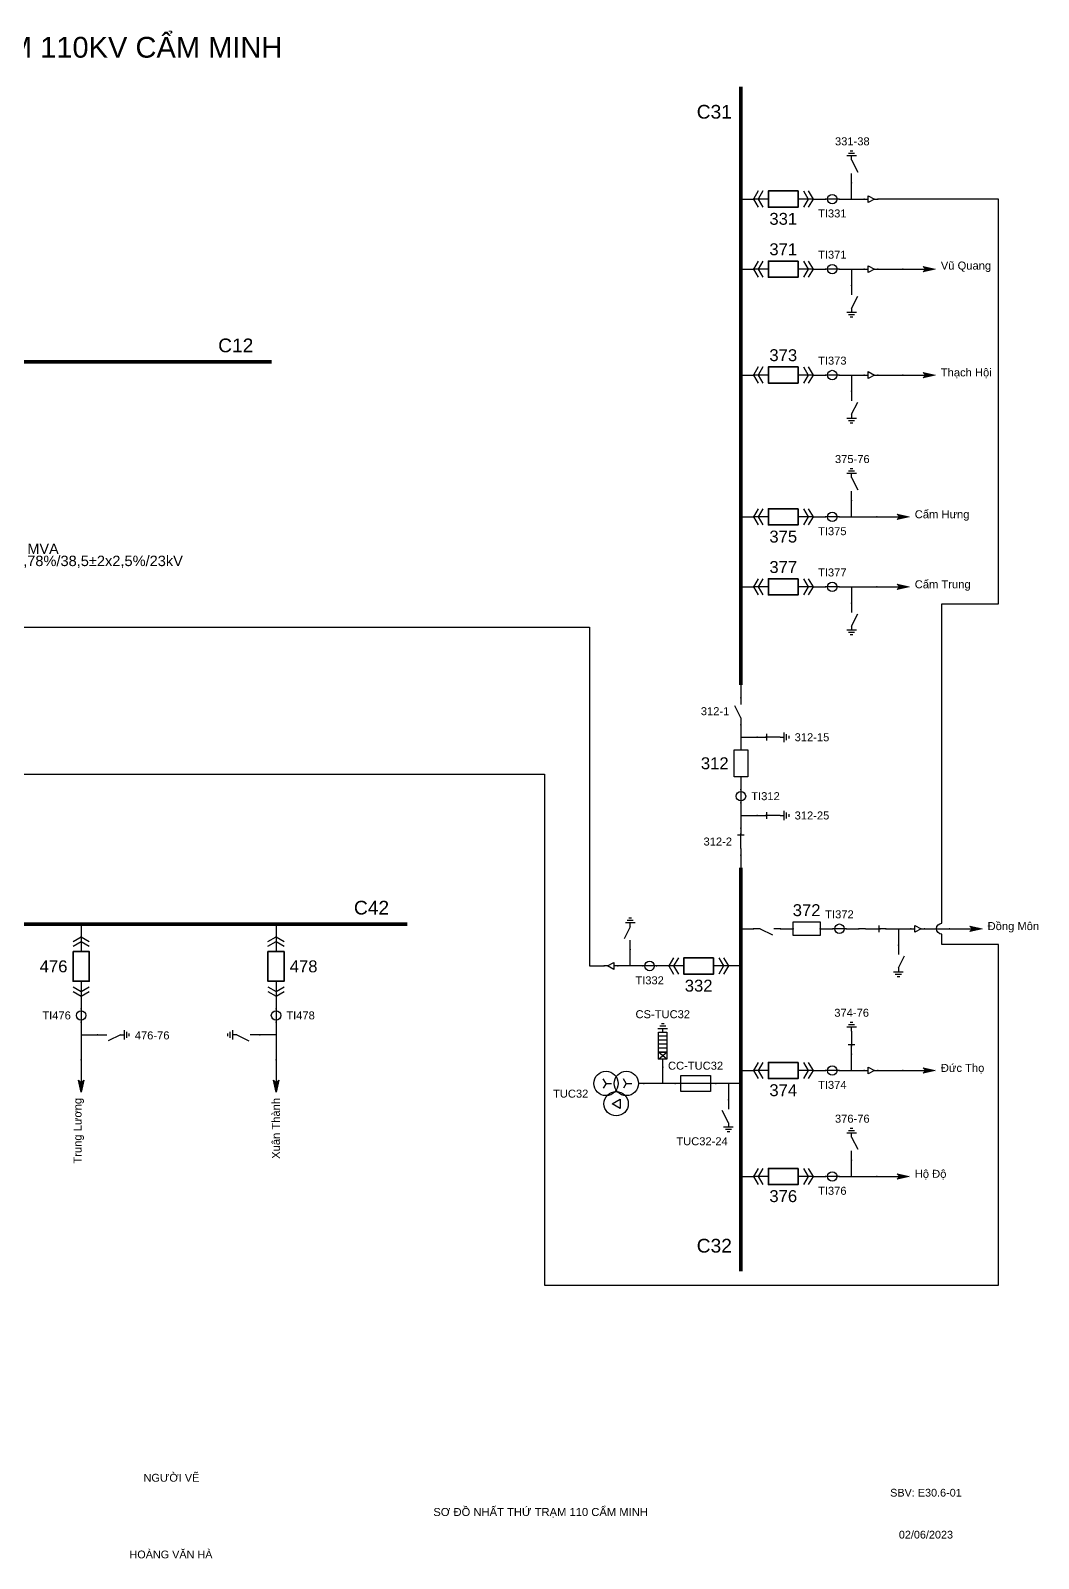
# Model space of a CAD drawing. Header units: millimetres. Extents: x -388 to 411, y 7 to 290.
# Drawn here: x 224.4 to 410.9, y 7.5 to 290.1 of the extents above; entities that cross this region are included whole.
import ezdxf

# ---------------------------------------------------------------- set-up
doc = ezdxf.new("R2010")
doc.units = ezdxf.units.MM
for name, color, linetype, lineweight in [('BUSBAR_110KV', 1, 'Continuous', 50), ('BUSBAR_22KV', 5, 'Continuous', 50), ('BUSBAR_35KV', 30, 'Continuous', 50), ('MV_22KV', 5, 'Continuous', 25), ('MV_35KV', 30, 'Continuous', 25)]:
    doc.layers.add(name, color=color, linetype=linetype, lineweight=lineweight)
doc.layers.add('SYM_PORTS', color=8, linetype='Continuous', plot=False)
doc.layers.add('TEXT', color=7, linetype='Continuous')
doc.styles.add('SLD_TEXT', font='arial.ttf')

# ---------------------------------------------------------------- blocks, each defined once
blk = doc.blocks.new('SYM_DRAWOUT_BREAKER')
at = {"lineweight": 25}
for points in [[(-1.5, 4.625), (0, 5.5), (1.5, 4.625)], [(-1.5, 3.75), (0, 4.625), (1.5, 3.75)], [(0, 5.5), (0, 2.75)], [(0, -2.75), (0, -5.5)], [(-1.5, -3.75), (0, -4.625), (1.5, -3.75)], [(-1.5, -4.625), (0, -5.5), (1.5, -4.625)]]:
    blk.add_lwpolyline(points, dxfattribs=at)
at = {"lineweight": 35}
blk.add_lwpolyline([(-1.5, 2.75), (1.5, 2.75), (1.5, -2.75), (-1.5, -2.75)], close=True, dxfattribs=at)
at = {"layer": 'SYM_PORTS'}
for p in [(0, 5.5), (0, -5.5)]:
    blk.add_point(p, dxfattribs=at)
blk.add_attdef('DEVICE_CODE', (2.5, 2.5), '', height=2)
at = {"flags": 1}
blk.add_attdef('RATING', (2.5, -0.5), '', height=2, dxfattribs=at)
blk = doc.blocks.new('SYM_CURRENT_TRANSFORMER')
at = {"lineweight": 25}
blk.add_lwpolyline([(0, 1.25), (0, -1.25)], dxfattribs=at)
blk.add_circle((0, 0), 0.875, dxfattribs=at)
at = {"layer": 'SYM_PORTS'}
for p in [(0, 1.25), (0, -1.25)]:
    blk.add_point(p, dxfattribs=at)
blk.add_attdef('DEVICE_CODE', (1.875, -1.75), '', height=2)
at = {"flags": 1}
blk.add_attdef('RATIO', (1.875, -4.75), '', height=2, dxfattribs=at)
blk = doc.blocks.new('SYM_EARTHING_SWITCH_OPEN')
at = {"lineweight": 25}
for points in [[(0, 3), (0, 1.25)], [(0, -1.25), (-1.125, 1)], [(-0.875, -2), (0.875, -2)], [(-0.5625, -2.4375), (0.5625, -2.4375)], [(0, -1.25), (0, -2)], [(-0.25, -2.875), (0.25, -2.875)]]:
    blk.add_lwpolyline(points, dxfattribs=at)
at = {"layer": 'SYM_PORTS'}
blk.add_point((0, 3), dxfattribs=at)
blk.add_attdef('DEVICE_CODE', (1.875, 0), '', height=2)
blk = doc.blocks.new('SYM_CABLE_TERMINATION')
at = {"lineweight": 25}
blk.add_lwpolyline([(-0.625, 0.5), (0.625, 0.5), (0, -0.625)], close=True, dxfattribs=at)
for points in [[(0, 1.25), (0, 0.5)], [(0, -0.625), (0, -1.25)]]:
    blk.add_lwpolyline(points, dxfattribs=at)
at = {"layer": 'SYM_PORTS'}
for p in [(0, 1.25), (0, -1.25)]:
    blk.add_point(p, dxfattribs=at)
blk = doc.blocks.new('SYM_LINE_FEEDER_ARROW')
blk.add_hatch(color=7).paths.add_polyline_path([(0, -3), (-0.5, -0.75), (0, -1.25), (0.5, -0.75)])
at = {"lineweight": 25}
blk.add_lwpolyline([(0, 3), (0, -1.25)], dxfattribs=at)
blk.add_lwpolyline([(0, -3), (-0.5, -0.75), (0, -1.25), (0.5, -0.75)], close=True, dxfattribs=at)
at = {"layer": 'SYM_PORTS'}
blk.add_point((0, 3), dxfattribs=at)
blk.add_attdef('LINE_NAME', (1.5, 0), '', height=2)
blk = doc.blocks.new('SYM_DISCONNECTOR_OPEN')
at = {"lineweight": 25}
for points in [[(0, -1.25), (-1.125, 1)], [(0, 2.5), (0, 1.25)], [(0, -1.25), (0, -2.5)]]:
    blk.add_lwpolyline(points, dxfattribs=at)
at = {"layer": 'SYM_PORTS'}
for p in [(0, 2.5), (0, -2.5)]:
    blk.add_point(p, dxfattribs=at)
blk.add_attdef('DEVICE_CODE', (1, -0.5), '', height=2)
blk = doc.blocks.new('SYM_EARTHING_SWITCH_CLOSED')
at = {"lineweight": 25}
for points in [[(0, 3), (0, 1.25)], [(-0.625, 1.25), (0.625, 1.25)], [(0, -1.25), (0, 1.5)], [(-0.875, -2), (0.875, -2)], [(-0.5625, -2.4375), (0.5625, -2.4375)], [(0, -1.25), (0, -2)], [(-0.25, -2.875), (0.25, -2.875)]]:
    blk.add_lwpolyline(points, dxfattribs=at)
at = {"layer": 'SYM_PORTS'}
blk.add_point((0, 3), dxfattribs=at)
blk.add_attdef('DEVICE_CODE', (1.875, 0), '', height=2)
blk = doc.blocks.new('SYM_CIRCUIT_BREAKER')
at = {"lineweight": 25}
blk.add_lwpolyline([(-1.25, 2.5), (1.25, 2.5), (1.25, -2.5), (-1.25, -2.5)], close=True, dxfattribs=at)
at = {"layer": 'SYM_PORTS'}
for p in [(0, 2.5), (0, -2.5)]:
    blk.add_point(p, dxfattribs=at)
blk.add_attdef('DEVICE_CODE', (2.25, -0.5), '', height=2)
at = {"flags": 1}
blk.add_attdef('RATING', (2.25, -3.5), '', height=2, dxfattribs=at)
blk = doc.blocks.new('SYM_DISCONNECTOR_CLOSED')
at = {"lineweight": 25}
for points in [[(-0.625, 1.25), (0.625, 1.25)], [(0, 2.5), (0, 1.25)], [(0, -1.25), (0, 1.5)], [(0, -1.25), (0, -2.5)]]:
    blk.add_lwpolyline(points, dxfattribs=at)
at = {"layer": 'SYM_PORTS'}
for p in [(0, 2.5), (0, -2.5)]:
    blk.add_point(p, dxfattribs=at)
blk.add_attdef('DEVICE_CODE', (1.625, -0.5), '', height=2)
blk = doc.blocks.new('SYM_FUSE_DISCONNECTOR')
at = {"lineweight": 25}
blk.add_lwpolyline([(0, 3.75), (0, -3.75)], dxfattribs=at)
blk.add_lwpolyline([(-1.5, 2.75), (1.5, 2.75), (1.5, -2.75), (-1.5, -2.75)], close=True, dxfattribs=at)
at = {"layer": 'SYM_PORTS'}
for p in [(0, 3.75), (0, -3.75)]:
    blk.add_point(p, dxfattribs=at)
blk.add_attdef('DEVICE_CODE', (2.5, 0.75), '', height=2)
at = {"flags": 1}
blk.add_attdef('RATING', (2.5, -2.25), '', height=2, dxfattribs=at)
blk = doc.blocks.new('SYM_SURGE_ARRESTER')
at = {"lineweight": 25}
for points in [[(0, 4), (0, 2.5)], [(-0.75, 2.5), (0.75, 1.25)], [(0.75, 2.5), (-0.75, 1.25)], [(-0.75, 0.5), (0.75, 0.5)], [(-0.75, -0.25), (0.75, -0.25)], [(-0.75, -1), (0.75, -1)], [(-0.75, -1.75), (0.75, -1.75)], [(0, -2.5), (0, -3.125)], [(-0.875, -3.125), (0.875, -3.125)], [(-0.5625, -3.5625), (0.5625, -3.5625)], [(-0.25, -4), (0.25, -4)]]:
    blk.add_lwpolyline(points, dxfattribs=at)
for points in [[(-0.75, 2.5), (0.75, 2.5), (0.75, 1.25), (-0.75, 1.25)], [(-0.75, 1.25), (0.75, 1.25), (0.75, -2.5), (-0.75, -2.5)]]:
    blk.add_lwpolyline(points, close=True, dxfattribs=at)
at = {"layer": 'SYM_PORTS'}
blk.add_point((0, 4), dxfattribs=at)
blk.add_attdef('DEVICE_CODE', (1.875, 1), '', height=2)
blk = doc.blocks.new('SYM_VOLTAGE_TRANSFORMER')
at = {"lineweight": 25}
for points in [[(0, 4.625), (0, 3.625)], [(0, 1.375), (-0.8625, 0.875)], [(0, 1.375), (0, 2.375)], [(0, 1.375), (0.8625, 0.875)], [(0, -2.375), (-0.8625, -2.875)], [(0, -2.375), (0, -1.375)], [(0, -2.375), (0.8625, -2.875)]]:
    blk.add_lwpolyline(points, dxfattribs=at)
blk.add_lwpolyline([(2.875, 0.25), (4.625, 0.25), (3.75, -1.25)], close=True, dxfattribs=at)
for centre in [(0, 1.375), (3.75, -0.5), (0, -2.375)]:
    blk.add_circle(centre, 2.25, dxfattribs=at)
at = {"layer": 'SYM_PORTS'}
blk.add_point((0, 4.625), dxfattribs=at)
blk.add_attdef('DEVICE_CODE', (7, 1.625), '', height=2)
at = {"flags": 1}
blk.add_attdef('RATIO', (7, -1.375), '', height=2, dxfattribs=at)

msp = doc.modelspace()

# ---------------------------------------------------------------- linework, layer by layer
at = {"layer": 'BUSBAR_110KV', "const_width": 0.663}
msp.add_lwpolyline([(140.79, 228.8), (269.02, 228.8)], dxfattribs=at)
at = {"layer": 'BUSBAR_22KV', "const_width": 0.663}
msp.add_lwpolyline([(164.63, 124.8), (294.12, 124.8)], dxfattribs=at)
at = {"layer": 'BUSBAR_35KV', "const_width": 0.663}
for points in [[(355.84, 279.7), (355.84, 169)], [(355.84, 135.24), (355.84, 60.59)]]:
    msp.add_lwpolyline(points, dxfattribs=at)
at = {"layer": 'MV_22KV'}
for points in [[(233.8, 124.8), (233.8, 122.48)], [(269.85, 124.8), (269.85, 122.48)], [(233.8, 111.48), (233.8, 109.16)], [(269.85, 111.48), (269.85, 109.16)], [(233.8, 106.66), (233.8, 104.33)], [(269.85, 106.66), (269.85, 104.33)], [(233.8, 104.33), (236.81, 104.33)], [(233.8, 104.33), (233.8, 99.69)], [(269.85, 104.33), (266.83, 104.33)], [(269.85, 104.33), (269.85, 99.69)]]:
    msp.add_lwpolyline(points, dxfattribs=at)
at = {"layer": 'MV_35KV'}
for points in [[(376.31, 258.9), (376.31, 261.91)], [(355.84, 258.9), (358.17, 258.9)], [(369.17, 258.9), (371.49, 258.9)], [(373.99, 258.9), (376.31, 258.9)], [(376.31, 258.9), (378.64, 258.9)], [(355.84, 245.95), (358.17, 245.95)], [(369.17, 245.95), (371.49, 245.95)], [(373.99, 245.95), (376.31, 245.95)], [(376.31, 245.95), (376.31, 242.93)], [(376.31, 245.95), (378.64, 245.95)], [(381.14, 245.95), (385.78, 245.95)], [(355.84, 226.36), (358.17, 226.36)], [(369.17, 226.36), (371.49, 226.36)], [(373.99, 226.36), (376.31, 226.36)], [(376.31, 226.36), (376.31, 223.35)], [(376.31, 226.36), (378.64, 226.36)], [(381.14, 226.36), (385.78, 226.36)], [(376.31, 200.13), (376.31, 203.15)], [(355.84, 200.13), (358.17, 200.13)], [(369.17, 200.13), (371.49, 200.13)], [(373.99, 200.13), (376.31, 200.13)], [(376.31, 200.13), (380.96, 200.13)], [(355.84, 187.18), (358.17, 187.18)], [(369.17, 187.18), (371.49, 187.18)], [(373.99, 187.18), (376.31, 187.18)], [(376.31, 187.18), (376.31, 184.17)], [(376.31, 187.18), (380.96, 187.18)], [(220.01, 179.73), (222.71, 179.73), (327.85, 179.73), (327.85, 117.06), (330.55, 117.06)], [(355.84, 169), (355.84, 166.68)], [(355.84, 161.68), (355.84, 159.36)], [(355.84, 159.36), (358.86, 159.36)], [(355.84, 159.36), (355.84, 157.03)], [(355.84, 152.03), (355.84, 149.71)], [(355.84, 147.21), (355.84, 144.89)], [(355.84, 144.89), (358.86, 144.89)], [(355.84, 144.89), (355.84, 142.56)], [(355.84, 137.56), (355.84, 135.24)], [(355.84, 123.95), (358.17, 123.95)], [(363.17, 123.95), (365.49, 123.95)], [(370.49, 123.95), (372.81, 123.95)], [(375.31, 123.95), (377.64, 123.95)], [(382.64, 123.95), (384.96, 123.95)], [(384.96, 123.95), (384.96, 120.94)], [(384.96, 123.95), (387.28, 123.95)], [(389.78, 123.95), (394.43, 123.95)], [(335.37, 117.06), (335.37, 120.08)], [(335.37, 117.06), (333.05, 117.06)], [(337.7, 117.06), (335.37, 117.06)], [(342.52, 117.06), (340.2, 117.06)], [(355.84, 117.06), (353.52, 117.06)], [(376.31, 97.72), (376.31, 100.74)], [(341.37, 95.33), (341.37, 98.34)], [(355.84, 97.72), (358.17, 97.72)], [(369.17, 97.72), (371.49, 97.72)], [(373.99, 97.72), (376.31, 97.72)], [(376.31, 97.72), (378.64, 97.72)], [(381.14, 97.72), (385.78, 97.72)], [(341.37, 95.33), (337.89, 95.33)], [(343.7, 95.33), (341.37, 95.33)], [(353.52, 95.33), (351.2, 95.33)], [(355.84, 95.33), (353.52, 95.33)], [(353.52, 95.33), (353.52, 92.31)], [(376.31, 78.13), (376.31, 81.15)], [(355.84, 78.13), (358.17, 78.13)], [(369.17, 78.13), (371.49, 78.13)], [(373.99, 78.13), (376.31, 78.13)], [(376.31, 78.13), (380.96, 78.13)]]:
    msp.add_lwpolyline(points, dxfattribs=at)
msp.add_lwpolyline([(80.04, 179.73), (82.74, 179.73), (180, 179.73), (180, 152.54), (319.5, 152.54), (319.5, 58.04), (403.5, 58.04), (403.5, 121.04), (393, 121.04), (393, 122.95, -1), (393, 124.95), (393, 184.04), (403.5, 184.04), (403.5, 258.9), (383.84, 258.9), (381.14, 258.9)], format="xyb", dxfattribs=at)

# ---------------------------------------------------------------- block references
at = {"layer": 'MV_22KV'}
ref = msp.add_blockref('SYM_DRAWOUT_BREAKER', (233.8, 116.98), dxfattribs=at)
ref.add_attrib('DEVICE_CODE', '476', (226.13, 115.89), dxfattribs={"layer": 'TEXT', "height": 2.205, "style": 'SLD_TEXT'})
ref = msp.add_blockref('SYM_DRAWOUT_BREAKER', (269.85, 116.98), dxfattribs=at)
ref.add_attrib('DEVICE_CODE', '478', (272.38, 115.89), dxfattribs={"layer": 'TEXT', "height": 2.205, "style": 'SLD_TEXT'})
ref = msp.add_blockref('SYM_CURRENT_TRANSFORMER', (233.8, 107.91), dxfattribs=at)
ref.add_attrib('DEVICE_CODE', 'TI476', (226.62, 107.18), dxfattribs={"layer": 'TEXT', "height": 1.476, "style": 'SLD_TEXT'})
ref = msp.add_blockref('SYM_CURRENT_TRANSFORMER', (269.85, 107.91), dxfattribs=at)
ref.add_attrib('DEVICE_CODE', 'TI478', (271.75, 107.18), dxfattribs={"layer": 'TEXT', "height": 1.476, "style": 'SLD_TEXT'})
at = {"layer": 'MV_22KV', "xscale": -1, "rotation": 270}
msp.add_blockref('SYM_EARTHING_SWITCH_OPEN', (263.83, 104.33), dxfattribs=at)
at = {"layer": 'MV_22KV'}
ref = msp.add_blockref('SYM_EARTHING_SWITCH_OPEN', (239.81, 104.33), dxfattribs=dict(at, rotation=90))
ref.add_attrib('DEVICE_CODE', '476-76', (243.72, 103.48), dxfattribs={"layer": 'TEXT', "height": 1.476, "style": 'SLD_TEXT'})
for p in [(233.8, 96.69), (269.85, 96.69)]:
    msp.add_blockref('SYM_LINE_FEEDER_ARROW', p, dxfattribs=at)
at = {"layer": 'MV_35KV'}
ref = msp.add_blockref('SYM_EARTHING_SWITCH_OPEN', (376.31, 264.91), dxfattribs=dict(at, rotation=180))
ref.add_attrib('DEVICE_CODE', '331-38', (373.23, 268.85), dxfattribs={"layer": 'TEXT', "height": 1.476, "style": 'SLD_TEXT'})
ref = msp.add_blockref('SYM_DRAWOUT_BREAKER', (363.67, 258.9), dxfattribs=dict(at, rotation=270))
ref.add_attrib('DEVICE_CODE', '331', (361.1, 254.15), dxfattribs={"layer": 'TEXT', "height": 2.205, "style": 'SLD_TEXT'})
ref = msp.add_blockref('SYM_CURRENT_TRANSFORMER', (372.74, 258.9), dxfattribs=dict(at, rotation=270))
ref.add_attrib('DEVICE_CODE', 'TI331', (370.1, 255.51), dxfattribs={"layer": 'TEXT', "height": 1.476, "style": 'SLD_TEXT'})
for name, p, rotation in [('SYM_CABLE_TERMINATION', (379.89, 258.9), 90), ('SYM_CABLE_TERMINATION', (379.89, 245.95), 90), ('SYM_LINE_FEEDER_ARROW', (388.78, 245.95), 90), ('SYM_CABLE_TERMINATION', (379.89, 226.36), 90), ('SYM_LINE_FEEDER_ARROW', (388.78, 226.36), 90), ('SYM_LINE_FEEDER_ARROW', (383.96, 200.13), 90), ('SYM_LINE_FEEDER_ARROW', (383.96, 187.18), 90), ('SYM_CABLE_TERMINATION', (388.53, 123.95), 90), ('SYM_LINE_FEEDER_ARROW', (397.43, 123.95), 90), ('SYM_CABLE_TERMINATION', (331.8, 117.06), 270), ('SYM_CABLE_TERMINATION', (379.89, 97.72), 90), ('SYM_LINE_FEEDER_ARROW', (388.78, 97.72), 90), ('SYM_LINE_FEEDER_ARROW', (383.96, 78.13), 90)]:
    msp.add_blockref(name, p, dxfattribs=dict(at, rotation=rotation))
ref = msp.add_blockref('SYM_DRAWOUT_BREAKER', (363.67, 245.95), dxfattribs=dict(at, rotation=270))
ref.add_attrib('DEVICE_CODE', '371', (361.1, 248.52), dxfattribs={"layer": 'TEXT', "height": 2.205, "style": 'SLD_TEXT'})
ref = msp.add_blockref('SYM_CURRENT_TRANSFORMER', (372.74, 245.95), dxfattribs=dict(at, rotation=270))
ref.add_attrib('DEVICE_CODE', 'TI371', (370.1, 247.88), dxfattribs={"layer": 'TEXT', "height": 1.476, "style": 'SLD_TEXT'})
at = {"layer": 'MV_35KV', "xscale": -1}
for p in [(376.31, 239.93), (376.31, 220.35), (376.31, 181.17), (384.96, 117.94)]:
    msp.add_blockref('SYM_EARTHING_SWITCH_OPEN', p, dxfattribs=at)
at = {"layer": 'MV_35KV'}
ref = msp.add_blockref('SYM_DRAWOUT_BREAKER', (363.67, 226.36), dxfattribs=dict(at, rotation=270))
ref.add_attrib('DEVICE_CODE', '373', (361.1, 228.93), dxfattribs={"layer": 'TEXT', "height": 2.205, "style": 'SLD_TEXT'})
ref = msp.add_blockref('SYM_CURRENT_TRANSFORMER', (372.74, 226.36), dxfattribs=dict(at, rotation=270))
ref.add_attrib('DEVICE_CODE', 'TI373', (370.1, 228.29), dxfattribs={"layer": 'TEXT', "height": 1.476, "style": 'SLD_TEXT'})
ref = msp.add_blockref('SYM_EARTHING_SWITCH_OPEN', (376.31, 206.15), dxfattribs=dict(at, rotation=180))
ref.add_attrib('DEVICE_CODE', '375-76', (373.23, 210.08), dxfattribs={"layer": 'TEXT', "height": 1.476, "style": 'SLD_TEXT'})
ref = msp.add_blockref('SYM_DRAWOUT_BREAKER', (363.67, 200.13), dxfattribs=dict(at, rotation=270))
ref.add_attrib('DEVICE_CODE', '375', (361.1, 195.38), dxfattribs={"layer": 'TEXT', "height": 2.205, "style": 'SLD_TEXT'})
ref = msp.add_blockref('SYM_CURRENT_TRANSFORMER', (372.74, 200.13), dxfattribs=dict(at, rotation=270))
ref.add_attrib('DEVICE_CODE', 'TI375', (370.1, 196.74), dxfattribs={"layer": 'TEXT', "height": 1.476, "style": 'SLD_TEXT'})
ref = msp.add_blockref('SYM_DRAWOUT_BREAKER', (363.67, 187.18), dxfattribs=dict(at, rotation=270))
ref.add_attrib('DEVICE_CODE', '377', (361.1, 189.75), dxfattribs={"layer": 'TEXT', "height": 2.205, "style": 'SLD_TEXT'})
ref = msp.add_blockref('SYM_CURRENT_TRANSFORMER', (372.74, 187.18), dxfattribs=dict(at, rotation=270))
ref.add_attrib('DEVICE_CODE', 'TI377', (370.1, 189.11), dxfattribs={"layer": 'TEXT', "height": 1.476, "style": 'SLD_TEXT'})
ref = msp.add_blockref('SYM_DISCONNECTOR_OPEN', (355.84, 164.18), dxfattribs=at)
ref.add_attrib('DEVICE_CODE', '312-1', (348.42, 163.45), dxfattribs={"layer": 'TEXT', "height": 1.476, "style": 'SLD_TEXT'})
ref = msp.add_blockref('SYM_EARTHING_SWITCH_CLOSED', (361.86, 159.36), dxfattribs=dict(at, rotation=90))
ref.add_attrib('DEVICE_CODE', '312-15', (365.77, 158.63), dxfattribs={"layer": 'TEXT', "height": 1.476, "style": 'SLD_TEXT'})
ref = msp.add_blockref('SYM_CIRCUIT_BREAKER', (355.84, 154.53), dxfattribs=at)
ref.add_attrib('DEVICE_CODE', '312', (348.43, 153.45), dxfattribs={"layer": 'TEXT', "height": 2.205, "style": 'SLD_TEXT'})
ref = msp.add_blockref('SYM_CURRENT_TRANSFORMER', (355.84, 148.46), dxfattribs=at)
ref.add_attrib('DEVICE_CODE', 'TI312', (357.75, 147.73), dxfattribs={"layer": 'TEXT', "height": 1.476, "style": 'SLD_TEXT'})
ref = msp.add_blockref('SYM_EARTHING_SWITCH_CLOSED', (361.86, 144.89), dxfattribs=dict(at, rotation=90))
ref.add_attrib('DEVICE_CODE', '312-25', (365.77, 144.16), dxfattribs={"layer": 'TEXT', "height": 1.476, "style": 'SLD_TEXT'})
ref = msp.add_blockref('SYM_DISCONNECTOR_CLOSED', (355.84, 140.06), dxfattribs=at)
ref.add_attrib('DEVICE_CODE', '312-2', (348.92, 139.34), dxfattribs={"layer": 'TEXT', "height": 1.476, "style": 'SLD_TEXT'})
at = {"layer": 'MV_35KV', "xscale": -1}
for name, p, rotation in [('SYM_EARTHING_SWITCH_OPEN', (335.37, 123.08), 180), ('SYM_DISCONNECTOR_CLOSED', (380.14, 123.95), 270), ('SYM_DISCONNECTOR_OPEN', (360.67, 123.95), 270)]:
    msp.add_blockref(name, p, dxfattribs=dict(at, rotation=rotation))
at = {"layer": 'MV_35KV'}
ref = msp.add_blockref('SYM_CIRCUIT_BREAKER', (367.99, 123.95), dxfattribs=dict(at, rotation=270))
ref.add_attrib('DEVICE_CODE', '372', (365.42, 126.28), dxfattribs={"layer": 'TEXT', "height": 2.205, "style": 'SLD_TEXT'})
ref = msp.add_blockref('SYM_CURRENT_TRANSFORMER', (374.06, 123.95), dxfattribs=dict(at, rotation=270))
ref.add_attrib('DEVICE_CODE', 'TI372', (371.43, 125.88), dxfattribs={"layer": 'TEXT', "height": 1.476, "style": 'SLD_TEXT'})
ref = msp.add_blockref('SYM_CURRENT_TRANSFORMER', (338.95, 117.06), dxfattribs=dict(at, rotation=270))
ref.add_attrib('DEVICE_CODE', 'TI332', (336.31, 113.67), dxfattribs={"layer": 'TEXT', "height": 1.476, "style": 'SLD_TEXT'})
ref = msp.add_blockref('SYM_DRAWOUT_BREAKER', (348.02, 117.06), dxfattribs=dict(at, rotation=270))
ref.add_attrib('DEVICE_CODE', '332', (345.45, 112.32), dxfattribs={"layer": 'TEXT', "height": 2.205, "style": 'SLD_TEXT'})
ref = msp.add_blockref('SYM_SURGE_ARRESTER', (341.37, 102.34), dxfattribs=dict(at, rotation=180))
ref.add_attrib('DEVICE_CODE', 'CS-TUC32', (336.34, 107.4), dxfattribs={"layer": 'TEXT', "height": 1.476, "style": 'SLD_TEXT'})
ref = msp.add_blockref('SYM_EARTHING_SWITCH_CLOSED', (376.31, 103.74), dxfattribs=dict(at, rotation=180))
ref.add_attrib('DEVICE_CODE', '374-76', (373.11, 107.67), dxfattribs={"layer": 'TEXT', "height": 1.476, "style": 'SLD_TEXT'})
ref = msp.add_blockref('SYM_FUSE_DISCONNECTOR', (347.45, 95.33), dxfattribs=dict(at, rotation=270))
ref.add_attrib('DEVICE_CODE', 'CC-TUC32', (342.35, 97.88), dxfattribs={"layer": 'TEXT', "height": 1.476, "style": 'SLD_TEXT'})
ref = msp.add_blockref('SYM_DRAWOUT_BREAKER', (363.67, 97.72), dxfattribs=dict(at, rotation=270))
ref.add_attrib('DEVICE_CODE', '374', (361.1, 92.98), dxfattribs={"layer": 'TEXT', "height": 2.205, "style": 'SLD_TEXT'})
ref = msp.add_blockref('SYM_VOLTAGE_TRANSFORMER', (333.26, 95.33), dxfattribs=dict(at, rotation=270))
ref.add_attrib('DEVICE_CODE', 'TUC32', (321.08, 92.71), dxfattribs={"layer": 'TEXT', "height": 1.476, "style": 'SLD_TEXT'})
ref = msp.add_blockref('SYM_CURRENT_TRANSFORMER', (372.74, 97.72), dxfattribs=dict(at, rotation=270))
ref.add_attrib('DEVICE_CODE', 'TI374', (370.1, 94.33), dxfattribs={"layer": 'TEXT', "height": 1.476, "style": 'SLD_TEXT'})
ref = msp.add_blockref('SYM_EARTHING_SWITCH_OPEN', (353.52, 89.31), dxfattribs=at)
ref.add_attrib('DEVICE_CODE', 'TUC32-24', (343.89, 83.9), dxfattribs={"layer": 'TEXT', "height": 1.476, "style": 'SLD_TEXT'})
ref = msp.add_blockref('SYM_EARTHING_SWITCH_OPEN', (376.31, 84.15), dxfattribs=dict(at, rotation=180))
ref.add_attrib('DEVICE_CODE', '376-76', (373.23, 88.08), dxfattribs={"layer": 'TEXT', "height": 1.476, "style": 'SLD_TEXT'})
ref = msp.add_blockref('SYM_DRAWOUT_BREAKER', (363.67, 78.13), dxfattribs=dict(at, rotation=270))
ref.add_attrib('DEVICE_CODE', '376', (361.1, 73.39), dxfattribs={"layer": 'TEXT', "height": 2.205, "style": 'SLD_TEXT'})
ref = msp.add_blockref('SYM_CURRENT_TRANSFORMER', (372.74, 78.13), dxfattribs=dict(at, rotation=270))
ref.add_attrib('DEVICE_CODE', 'TI376', (370.1, 74.74), dxfattribs={"layer": 'TEXT', "height": 1.476, "style": 'SLD_TEXT'})

# ---------------------------------------------------------------- texts
at = {"layer": 'TEXT', "attachment_point": 7, "style": 'SLD_TEXT'}
for s, insert, char_height in [('SƠ ĐỒ NHẤT THỨ TRẠM 110KV CẨM MINH', (160.87, 284.21), 3.8485), ('C31', (347.66, 273.75), 2.538), ('Vũ Quang', (392.81, 245.42), 1.48), ('C12', (259.15, 230.54), 2.536), ('Thạch Hội', (392.81, 225.78), 1.48), ('Cẩm Hưng', (387.99, 199.42), 1.48), ('63/63/63 MVA', (212.74, 193.24), 1.9102), ('115±9x1,78%/38,5±2x2,5%/23kV', (212.74, 190.66), 1.9325), ('Cẩm Trung', (387.99, 186.47), 1.48), ('C42', (284.26, 126.54), 2.536), ('Đồng Môn', (401.46, 123.25), 1.48), ('Đức Thọ', (392.82, 97.14), 1.48), ('Hộ Độ', (387.99, 77.55), 1.48), ('C32', (347.66, 64.02), 2.538), ('NGƯỜI VẼ', (245.33, 21.65), 1.453), ('SBV: E30.6-01', (383.44, 18.9), 1.4328), ('SƠ ĐỒ NHẤT THỨ TRẠM 110 CẨM MINH', (298.94, 15), 1.4834), ('02/06/2023', (385.05, 11.14), 1.433), ('HOÀNG VĂN HÀ', (242.74, 7.48), 1.4328)]:
    msp.add_mtext(s, dxfattribs=dict(at, insert=insert, char_height=char_height))
at = {"layer": 'TEXT', "attachment_point": 7, "rotation": 90, "style": 'SLD_TEXT'}
for s, insert, char_height in [('Trung Lương', (234.32, 80.5), 1.4802), ('Xuân Thành', (270.58, 81.39), 1.48)]:
    msp.add_mtext(s, dxfattribs=dict(at, insert=insert, char_height=char_height))

doc.saveas('drawing.dxf')
